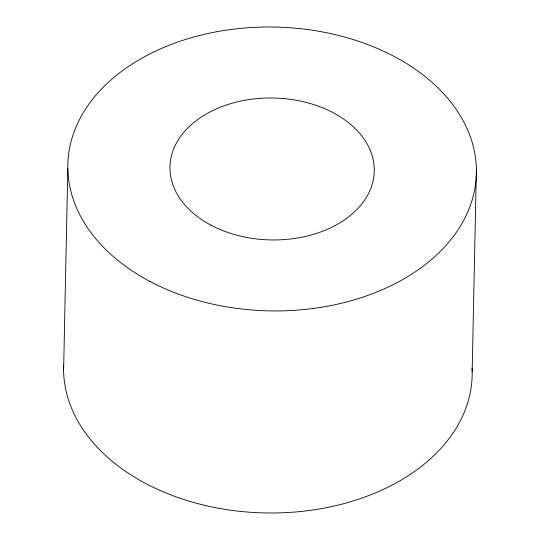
<?xml version="1.0" encoding="UTF-8"?>
<svg xmlns="http://www.w3.org/2000/svg" width="540" height="540" viewBox="0 0 540 540"><rect width="100%" height="100%" fill="white"/><g stroke="black" fill="none" stroke-linecap="round" stroke-linejoin="round"><path stroke-width="0.81" d="M63.599 370.71L67.831 168.656M472.169 371.345L476.401 169.29M472.055 368.118A204.329 141.939 1.2 0 1 268.873 512.993A204.329 141.939 1.2 0 1 63.653 365.06M149.924 281.414A204.329 141.939 1.2 0 0 475.011 187.819A204.329 141.939 1.2 0 0 191.417 37.685A204.329 141.939 1.2 0 0 149.924 281.414M211.019 225.194A102.161 70.97 1.2 0 0 373.565 178.396A102.161 70.97 1.2 0 0 231.768 103.329A102.161 70.97 1.2 0 0 211.019 225.194"/></g></svg>
